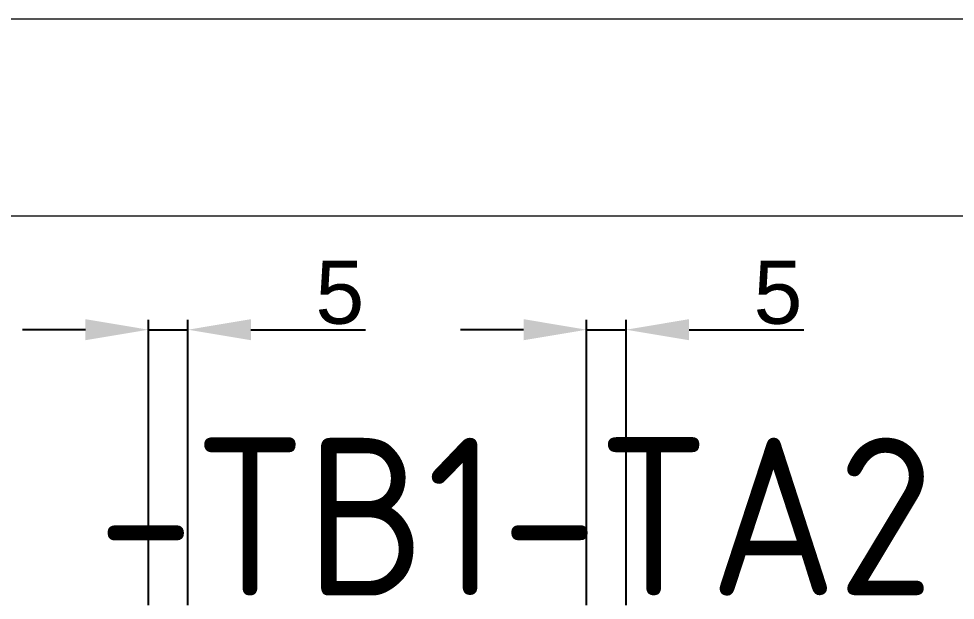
# Model space of a CAD drawing. Header units: millimetres. Extents: x 1359 to 3577, y 1333 to 3557.
# Drawn here: x 1693.1 to 1812, y 3277.8 to 3351.6 of the extents above; entities that cross this region are included whole.
import ezdxf
from ezdxf.enums import TextEntityAlignment as Align

# ---------------------------------------------------------------- set-up
doc = ezdxf.new("R2010")
doc.units = ezdxf.units.MM
doc.layers.add('000-PI_TEXT', color=7, linetype='Continuous')
doc.layers.add('002-PI-Kabelska kanalica', color=150, linetype='Continuous')
doc.styles.add('PI0', font='isocpeur.ttf', dxfattribs={"width": 0.9})
doc.styles.get("Standard").update_dxf_attribs({"font": 'arial.ttf'})
doc.dimstyles.new('ISO-25-lb', dxfattribs={"dimtxt": 8, "dimasz": 8, "dimexe": 1.25, "dimexo": 0.625, "dimtad": 1, "dimtxsty": 'Standard', "dimcen": 5, "dimadec": 0, "dimazin": 0, "dimtfac": 1, "dimtmove": 0, "dimatfit": 3, "dimfxl": 1, "dimarcsym": 0})

# ---------------------------------------------------------------- blocks, each defined once
blk = doc.blocks.new('*U51')
at = {"layer": '002-PI-Kabelska kanalica', "color": 0, "linetype": 'ByBlock', "lineweight": 0}
for p, q in [((-20, -100), (-20, 719)), ((5, -100), (5, 719))]:
    blk.add_line(p, q, dxfattribs=at)
blk = doc.blocks.new('*D84')
at = {"layer": '000-PI_TEXT', "color": 0, "linetype": 'ByBlock', "lineweight": -2, "ltscale": 0.25, "transparency": 16777216}
for p, q in [((1709.59, 3277.18), (1709.59, 3313.36)), ((1714.59, 3277.18), (1714.59, 3313.36)), ((1701.59, 3312.11), (1693.59, 3312.11)), ((1709.59, 3312.11), (1714.59, 3312.11)), ((1722.59, 3312.11), (1737.15, 3312.11))]:
    blk.add_line(p, q, dxfattribs=at)
at = {"layer": '000-PI_TEXT', "color": 0, "linetype": 'ByBlock', "ltscale": 0.25, "transparency": 16777216}
for points in [[(1701.59, 3313.45), (1701.59, 3310.78), (1709.59, 3312.11)], [(1722.59, 3313.45), (1722.59, 3310.78), (1714.59, 3312.11)]]:
    blk.add_solid(points, dxfattribs=at)
at = {"layer": 'Defpoints', "color": 0, "linetype": 'ByBlock', "ltscale": 0.25, "transparency": 16777216}
for p in [(1714.59, 3312.11), (1709.59, 3276.56), (1714.59, 3276.56)]:
    blk.add_point(p, dxfattribs=at)
at = {"layer": '000-PI_TEXT', "color": 0, "linetype": 'ByBlock', "lineweight": 0, "ltscale": 0.25, "transparency": 16777216, "insert": (1733.87, 3316.81), "char_height": 8, "attachment_point": 5}
blk.add_mtext('5', dxfattribs=at)
blk = doc.blocks.new('*D85')
at = {"layer": '000-PI_TEXT', "color": 0, "linetype": 'ByBlock', "lineweight": -2, "ltscale": 0.25, "transparency": 16777216}
for p, q in [((1765.19, 3277.18), (1765.19, 3313.36)), ((1770.19, 3277.18), (1770.19, 3313.36)), ((1757.19, 3312.11), (1749.19, 3312.11)), ((1765.19, 3312.11), (1770.19, 3312.11)), ((1778.19, 3312.11), (1792.75, 3312.11))]:
    blk.add_line(p, q, dxfattribs=at)
at = {"layer": '000-PI_TEXT', "color": 0, "linetype": 'ByBlock', "ltscale": 0.25, "transparency": 16777216}
for points in [[(1757.19, 3313.45), (1757.19, 3310.78), (1765.19, 3312.11)], [(1778.19, 3313.45), (1778.19, 3310.78), (1770.19, 3312.11)]]:
    blk.add_solid(points, dxfattribs=at)
at = {"layer": 'Defpoints', "color": 0, "linetype": 'ByBlock', "ltscale": 0.25, "transparency": 16777216}
for p in [(1770.19, 3312.11), (1765.19, 3276.56), (1770.19, 3276.56)]:
    blk.add_point(p, dxfattribs=at)
at = {"layer": '000-PI_TEXT', "color": 0, "linetype": 'ByBlock', "lineweight": 0, "ltscale": 0.25, "transparency": 16777216, "insert": (1789.47, 3316.81), "char_height": 8, "attachment_point": 5}
blk.add_mtext('5', dxfattribs=at)

msp = doc.modelspace()

# ---------------------------------------------------------------- block references
at = {"layer": '002-PI-Kabelska kanalica', "color": 0, "linetype": 'ByBlock', "lineweight": 0, "rotation": 270}
msp.add_blockref('*U51', (1701.071, 3331.556), dxfattribs=at)

# ---------------------------------------------------------------- texts
at = {"layer": '002-PI-Kabelska kanalica', "color": 0, "linetype": 'ByBlock', "lineweight": 0, "style": 'PI0', "width": 0.9}
for s, p in [('-TB1', (1728.514, 3288.436)), ('-TA2', (1781.813, 3288.436))]:
    msp.add_text(s, height=20, dxfattribs=at).set_placement(p, align=Align.MIDDLE)

# ---------------------------------------------------------------- dimensions: what is measured, and where the dimension line sits
at = {"layer": '000-PI_TEXT', "color": 0, "linetype": 'ByBlock', "lineweight": 0, "ltscale": 0.25}
for base, p1, p2, picture, middle in [((1714.594, 3312.114), (1709.594, 3276.556), (1714.594, 3276.556), '*D84', (1733.871, 3312.114)), ((1770.193, 3312.114), (1765.193, 3276.556), (1770.193, 3276.556), '*D85', (1789.47, 3312.114))]:
    dim = msp.add_linear_dim(base=base, p1=p1, p2=p2, dimstyle='ISO-25-lb', dxfattribs=at)
    dim.commit()
    dim.dimension.update_dxf_attribs({"geometry": picture, "text_midpoint": middle, "dimtype": 160})

doc.saveas('drawing.dxf')
